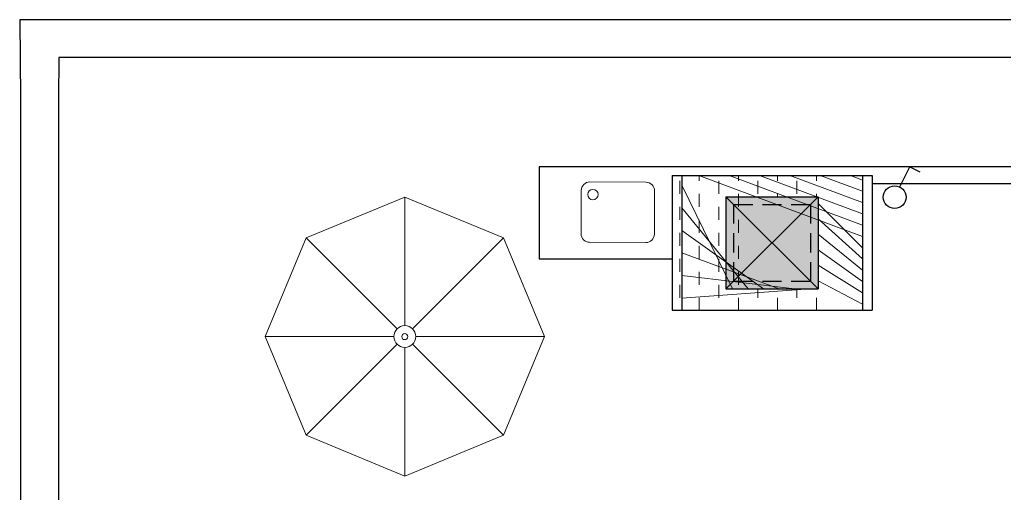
# Model space of a CAD drawing. Header units: millimetres. Extents: x -178823 to 175654, y -172236 to 8261111.
# Drawn here: x -5354 to 1137, y 15356 to 18481 of the extents above; entities that cross this region are included whole.
import ezdxf

# ---------------------------------------------------------------- set-up
doc = ezdxf.new("R2010")
doc.units = ezdxf.units.MM
doc.linetypes.add('HIDDEN2', pattern=[0.1875, 0.125, -0.0625])
for name, color, linetype in [('Cobertura', 2, 'Continuous'), ('Iluminação', 50, 'Continuous'), ('Muro', 7, 'Continuous'), ('Planta', 7, 'Continuous'), ('SubTitles', 50, 'Continuous')]:
    doc.layers.add(name, color=color, linetype=linetype)
doc.layers.add('Moveis', color=255, linetype='Continuous', lineweight=13)
doc.layers.get('Iluminação').off()

# ---------------------------------------------------------------- blocks, each defined once
blk = doc.blocks.new('Churrasqueira')
at = {"layer": 'Cobertura', "ltscale": 0.8}
for p, q in [((176760.795220141, 8246049.498762553), (176761.835220141, 8246049.498762554)), ((176760.795220141, 8246049.498762554), (176760.795220141, 8246048.798762552)), ((176761.835220141, 8246049.498762554), (176761.835220141, 8246048.798762556)), ((176761.0752201409, 8246049.388762553), (176761.555220141, 8246049.388762555)), ((176761.555220141, 8246049.388762555), (176761.075220141, 8246048.908762554)), ((176761.0752201409, 8246049.388762553), (176761.075220141, 8246048.908762554)), ((176761.0752201409, 8246049.388762553), (176761.555220141, 8246048.908762555)), ((176761.555220141, 8246049.388762555), (176761.555220141, 8246048.908762555)), ((176761.075220141, 8246048.908762554), (176761.555220141, 8246048.908762555)), ((176760.795220141, 8246048.798762552), (176761.835220141, 8246048.798762554))]:
    blk.add_line(p, q, dxfattribs=at)
at = {"layer": 'Cobertura', "color": 1, "ltscale": 0.8}
for p, q in [((176760.845220141, 8246049.498762554), (176760.845220141, 8246048.798762554)), ((176761.785220141, 8246049.498762554), (176761.785220141, 8246048.798762554))]:
    blk.add_line(p, q, dxfattribs=at)
at = {"layer": 'Cobertura', "color": 1, "linetype": 'HIDDEN2', "ltscale": 0.8}
for p, q in [((176761.115220141, 8246049.348762554), (176761.115220141, 8246048.948762555)), ((176761.115220141, 8246049.348762554), (176761.515220141, 8246049.348762554)), ((176761.515220141, 8246049.348762554), (176761.515220141, 8246048.948762555)), ((176761.115220141, 8246048.948762555), (176761.515220141, 8246048.948762555))]:
    blk.add_line(p, q, dxfattribs=at)
blk = doc.blocks.new('Interruptor')
at = {"layer": 'SubTitles'}
blk.add_lwpolyline([(0, 0), (66.50472457842034, 132.8737937335372), (132.9416214451855, 99.62143144432594)], dxfattribs=at)
blk.add_circle((-33.54101966249709, -67.08203932499418), 75.00000000000243, dxfattribs=at)

msp = doc.modelspace()

# ---------------------------------------------------------------- hatches: boundary and pattern name
at = {"layer": 'Moveis', "ltscale": 0.8}
h = msp.add_hatch(dxfattribs=at)
h.set_pattern_fill('AR-BRSTD,_O', color=256, scale=1.26764026657408)
h.set_pattern_definition([(0, (-224070155.0590533, -10453005609.20539), (0, 85.87223341020801), []), (90, (-224070155.0590533, -10453005609.20539), (-128.7922510839265, 85.87223341020801), [85.87223341020801, -85.87223341020801])])
h.paths.add_polyline_path([(201.4775165444885, 17451.93988263164), (-990.1043340382516, 17451.93988263164), (-990.1043340382516, 16564.59169697331), (201.4775165444885, 16564.59169697331)])
h.paths.add_polyline_path([(-90.07974474404818, 17312.49945524511), (-90.07974474404818, 16704.0321290826), (-698.5470727497172, 16704.0321290826), (-698.5470727867701, 17312.49945524511)], flags=16)
h.paths.add_polyline_path([(-140.7853554542112, 17261.79384453448), (-140.7853554171554, 16754.73773861336), (-647.841462039516, 16754.73773861336), (-647.8414620766071, 17261.79384335303)], flags=0)
h = msp.add_hatch(color=256, dxfattribs=at)
h.dxf.hatch_style = 2
h.paths.add_polyline_path([(-698.5470727867701, 17312.49945406366), (-90.07974474404818, 17312.49945406366), (-90.07974474404818, 16704.03212790273), (-698.5470727867701, 16704.03212790273)])

# ---------------------------------------------------------------- linework, layer by layer
at = {"layer": 'Moveis', "extrusion": (0, -1.224646799147353e-16, -1)}
for p, q in [((-1225.266436007294, 17408.1781518443), (-1595.533156559903, 17409.86423289617)), ((-1653.623373695709, 17068.55417166034), (-1652.325422754917, 17353.58675520692)), ((-1170.287006115288, 17066.35320612436), (-1168.989055174496, 17351.38578967095)), ((-1597.345992423858, 17011.76190590439), (-1227.079271871246, 17010.07582485251))]:
    msp.add_line(p, q, dxfattribs=at)
at = {"layer": 'Moveis'}
for p, q in [((-2815.29464429739, 17310.21815107854), (-3466.162735699166, 17040.61976035522)), ((-2815.29464429739, 16461.86185566878), (-2815.29464429739, 17310.21815107854)), ((-2164.426553127861, 17040.61976035522), (-2815.29464429739, 17310.21815107854)), ((-3466.162735699166, 17040.61976035522), (-3735.761126423545, 16389.7516690699)), ((-2866.284246209157, 16440.7412709796), (-3466.162735699166, 17040.61976035522)), ((-2764.305042385624, 16440.7412709796), (-2164.426553127861, 17040.61976035522)), ((-1894.828162171235, 16389.7516690699), (-2164.426553127861, 17040.61976035522)), ((-2887.404831013022, 16389.7516690699), (-3735.761126423545, 16389.7516690699)), ((-3735.761126423545, 16389.7516690699), (-3466.162735699166, 15738.88357772639)), ((-2743.18445758203, 16389.7516690699), (-1894.828162171235, 16389.7516690699)), ((-2164.426553127861, 15738.88357772639), (-1894.828162171235, 16389.7516690699)), ((-2866.284246209157, 16338.76206709777), (-3466.162735699166, 15738.88357772639)), ((-2815.29464429739, 16317.64148241283), (-2815.29464429739, 15469.28518699893)), ((-2764.305042385624, 16338.76206709777), (-2164.426553127861, 15738.88357772639)), ((-3466.162735699166, 15738.88357772639), (-2815.29464429739, 15469.28518699893)), ((-2815.29464429739, 15469.28518699893), (-2164.426553127861, 15738.88357772639))]:
    msp.add_line(p, q, dxfattribs=at)
at = {"layer": 'Moveis', "ltscale": 0.8}
for points in [[(-990.1043340382516, 17451.93988263164), (201.4775165444885, 17451.93988263164), (201.4775165444885, 16564.59169815476), (-990.1043340382516, 16564.59169815476)], [(-698.5470727867701, 17312.49945406366), (-90.07974474404818, 17312.49945406366), (-90.07974474404818, 16704.03212790273), (-698.5470727867701, 16704.03212790273)]]:
    msp.add_lwpolyline(points, close=True, dxfattribs=at)
at = {"layer": 'Moveis', "extrusion": (0, -1.224646799147353e-16, -1)}
msp.add_circle((1574.986174181873, 17326.41985945122), 34.00599757212092, dxfattribs=at)
at = {"layer": 'Moveis'}
for radius in [72.11018663059603, 20.02619094200383]:
    msp.add_circle((-2815.29464429739, 16389.7516690699), radius, dxfattribs=at)
for points in [[(-1652.325469311896, 17353.58678730765), (-1652.183286108944, 17384.81049877561), (-1626.756890641625, 17410.00637594366), (-1595.533179173663, 17409.86419274071)], [(-1225.266464563445, 17408.17811171589), (-1194.042753095457, 17408.03592851294), (-1168.846875927431, 17382.60953304567), (-1168.989059130408, 17351.38582157771)], [(-1597.346015011326, 17011.76187152393), (-1628.569726479314, 17011.90405472688), (-1653.765603647365, 17037.3304501942), (-1653.623420444388, 17068.55416166216)], [(-1170.287010262871, 17066.35319593217), (-1170.429193465852, 17035.12948446421), (-1195.855588933116, 17009.93360729616), (-1227.07930040113, 17010.07579049911)]]:
    msp.add_open_spline(points, degree=3, dxfattribs=at)
at = {"layer": 'Muro'}
for p, q in [((-5044.088585026679, 18480.6888178554), (-5354.169639461674, 18480.6888178554)), ((-5354.169639461674, 18480.6888178554), (-5348.652285406595, 17958.09252911135)), ((21119.07109442411, 18480.68881785539), (-5044.088585026679, 18480.6888178554)), ((-5096.864036743296, 18230.6888178554), (-5098.652285406595, 17958.09252911135)), ((-5044.088585026679, 18230.6888178554), (-5096.864036743296, 18230.6888178554)), ((21119.07109442411, 18230.68881785539), (-5044.088585026679, 18230.6888178554)), ((-5348.652285406595, 17958.09252911135), (-5348.652285406599, 1793.132477056934)), ((-5098.652285406595, 17958.09252911135), (-5098.652285406599, 1793.132477056934))]:
    msp.add_line(p, q, dxfattribs=at)
at = {"layer": 'Planta'}
for p, q in [((2422.085608386174, 17509.13553660138), (-1930.41678760419, 17509.13553660138)), ((-1930.41678760419, 17509.13553660138), (-1930.41678760419, 16903.56549827636)), ((264.8595298230648, 17400.00504892017), (2422.085608386174, 17400.00504892017)), ((-1930.41678760419, 16903.56549827636), (-1053.486347317696, 16903.56549827636))]:
    msp.add_line(p, q, dxfattribs=at)

# ---------------------------------------------------------------- block references
at = {"layer": 'Iluminação'}
msp.add_blockref('Interruptor', (447.5791145628658, 17376.74407096183), dxfattribs=at)
at = {"layer": 'Moveis', "xscale": 1267.64026657408, "yscale": 1267.64026657408, "zscale": 1267.64026657408}
msp.add_blockref('Churrasqueira', (-224070155.0590533, -10453006932.85454), dxfattribs=at)

doc.saveas('drawing.dxf')
